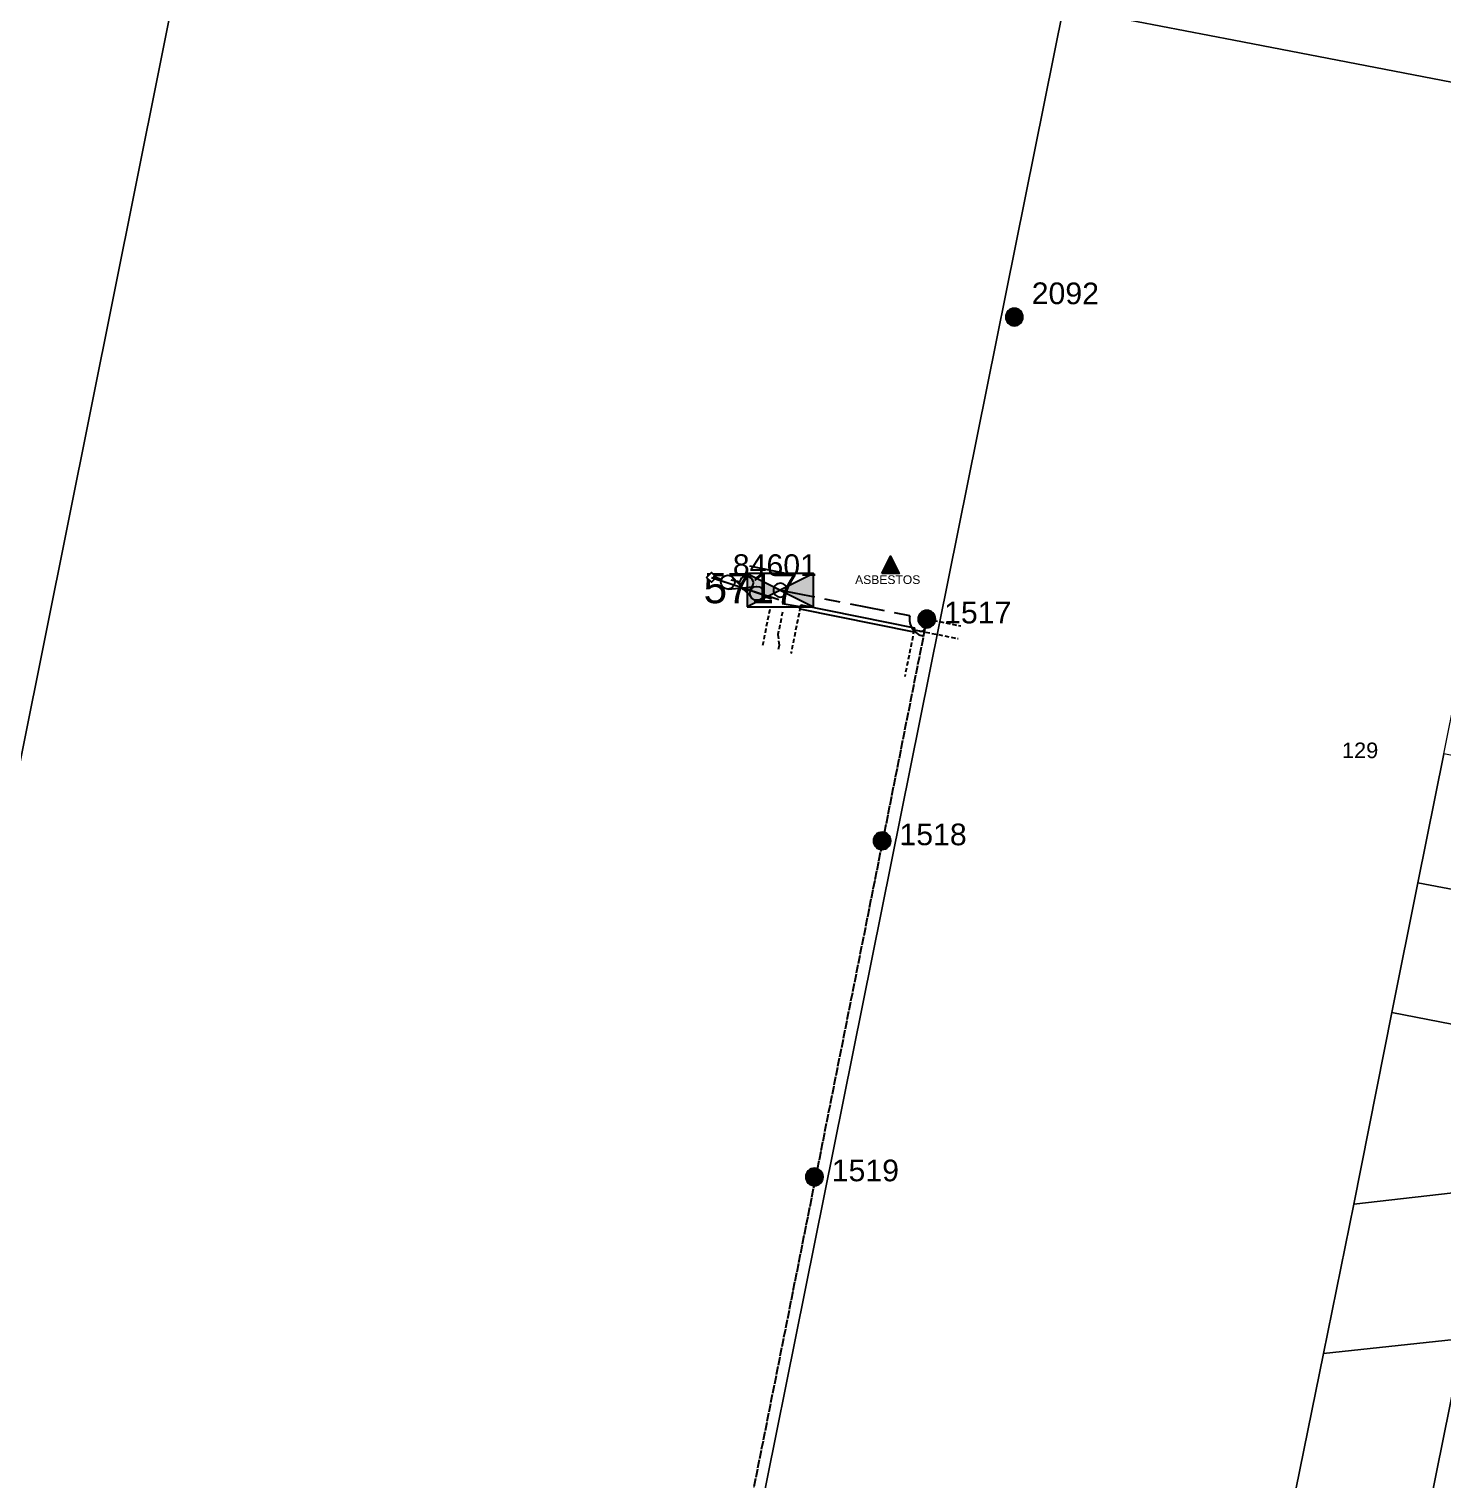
# Model space of a CAD drawing. Header units: metres. Extents: x 309024 to 312074, y 6251331 to 6253790.
# Drawn here: x 310992.4 to 311155.7, y 6252651.8 to 6252819.4 of the extents above; entities that cross this region are included whole.
import ezdxf
from ezdxf.enums import TextEntityAlignment as Align

# ---------------------------------------------------------------- set-up
doc = ezdxf.new("R2010")
doc.units = ezdxf.units.M
for name, pattern in [('Cable Exist OH', [1, 1, 0]), ('Cable Exist UG', [8.2, 4, -1.2, 1.8, -1.2]), ('DASHED', [0.75, 0.5, -0.25])]:
    doc.linetypes.add(name, pattern=pattern)
doc.layers.get('0').update_dxf_attribs({"color": 6})
doc.layers.add('Cadastre Land Parcels_SP_EXT', color=9, linetype='Continuous', lineweight=5)
for name, color, linetype in [('Duct_SP_EXT', 7, 'Continuous'), ('Equip_HV_EXT', 7, 'Continuous'), ('Equip_LV_EXT', 7, 'Continuous'), ('Mains_HV_EXT', 7, 'Continuous'), ('Services_SP_EXT', 7, 'Continuous'), ('Sub_SP_EXT', 7, 'Continuous'), ('SupportsOH_SP_TR_HV_LV_SL_EXT', 7, 'Continuous'), ('Trench_SP_EXT', 7, 'Continuous')]:
    doc.layers.add(name, color=color, linetype=linetype)
doc.layers.add('UNKNOWN_FEATURES', color=1, linetype='DASHED', plot=False)
doc.layers.get('0').freeze()
doc.styles.add('iecNAME', font='times.ttf')
doc.styles.add('POLE_LABEL', font='arial.ttf')
doc.styles.get("Standard").update_dxf_attribs({"font": 'arial.ttf'})
doc.styles.add('SWITCH_LABEL', font='arial.ttf', dxfattribs={"height": 2.5})

# ---------------------------------------------------------------- blocks, each defined once
blk = doc.blocks.new('SUB_PADMOUNT_EXT')
for points in [[(0, 0), (-3.84, 1.92), (-3.84, -1.92)], [(0, 0), (3.84, 1.92), (3.84, -1.92)]]:
    blk.add_hatch(color=256).paths.add_polyline_path(points)
for p, q in [((3.84, 1.92), (-3.84, -1.92)), ((-3.84, 1.92), (3.84, -1.92))]:
    blk.add_line(p, q)
blk.add_lwpolyline([(-3.84, -1.92), (3.84, -1.92), (3.84, 1.92), (-3.84, 1.92)], close=True)
for tag, height, flags, p in [('ASSET_NUM', 3.5, 8, (2, 2)), ('STREET_CODE', 0.2, 9, (1.5, 0)), ('CONSTRUCTED_VOLTAGE', 0.2, 9, (1.5, -0.2)), ('OPERATING_VOLTAGE', 0.2, 9, (1.5, -0.6)), ('ORIENTATION', 0.2, 9, (1.5, -0.8)), ('OWNED_BY', 0.2, 9, (1.5, -1)), ('OPERATED_BY', 0.2, 9, (1.5, -1.2)), ('SECONDARY_VOLTAGE', 0.2, 9, (1.5, -1.6)), ('NO_PHASES', 0.2, 9, (1.5, -0.4)), ('MAINTAINED_BY', 0.2, 9, (1.5, -1.4)), ('STATE', 0.2, 9, (1.5, -1.8)), ('SUBSTATION_TYPE', 0.2, 9, (1.5, -2.2)), ('STREETNAME', 0.2, 9, (1.5, -3)), ('SUBURB', 0.2, 9, (1.5, -3.2)), ('PARENT', 0.2, 9, (1.5, -2)), ('USAGE', 0.2, 9, (1.5, -2.4)), ('LEGEND', 0.2, 9, (1.5, -2.6)), ('LOCATION', 0.2, 9, (1.5, -2.8)), ('NOTES', 0.2, 9, (1.5, -3.4)), ('Z', 0.2, 1, (1.5, -3.6))]:
    blk.add_attdef(tag, text='', height=height, dxfattribs=dict(flags=flags)).set_placement(p, align=Align.MIDDLE_LEFT)
blk = doc.blocks.new('CCP_EXT')
at = {"flags": 9}
for tag, p in [('LIFE_SUPPORT', (0, -1.6)), ('STATE', (0, -1.8)), ('NOTES', (0, -2))]:
    blk.add_attdef(tag, text='', height=0.2, dxfattribs=at).set_placement(p, align=Align.MIDDLE_LEFT)
blk.add_wipeout([(0, 0.57), (0.57, 0), (0, -0.57), (-0.57, 0)])
blk.add_lwpolyline([(-0.57, 0), (0, 0.57), (0.57, 0), (0, -0.57), (-0.57, 0)])
at = {"flags": 1}
blk.add_attdef('Z', (0, 0), '', height=0.2, dxfattribs=at)
at = {"flags": 9}
for tag, p in [('CCP_TYPE', (0, 0)), ('CONSTRUCTED_VOLTAGE', (0, -0.2)), ('OPERATING_VOLTAGE', (0, -0.6)), ('ORIENTATION', (0, -0.8)), ('OWNED_BY', (0, -1)), ('NO_PHASES', (0, -0.4)), ('USAGE', (0, -1.2)), ('LEGEND', (0, -1.4))]:
    blk.add_attdef(tag, text='', height=0.2, dxfattribs=at).set_placement(p, align=Align.MIDDLE_LEFT)
blk = doc.blocks.new('POLE_EXT')
blk.add_hatch(color=256).paths.add_polyline_path([(-1, 0, 1), (1, 0, 1)])
blk.add_lwpolyline([(-1, 0, 1), (1, 0, 1)], format="xyb", close=True)
for tag, height, flags, p in [('pNumber', 2.5, 8, (-17.84, 2.07)), ('OWNED_BY', 0.2, 9, (1.35, -0.4)), ('SPECIAL_USE', 0.2, 9, (1.35, -0.8)), ('STATE', 0.2, 9, (1.35, -1)), ('cLV', 0.2, 9, (1.35, -1.4)), ('hDepth', 0.2, 9, (1.35, -1.6)), ('PARENT', 0.2, 9, (1.35, -0.6)), ('USAGE', 0.2, 9, (1.35, -1.2)), ('hDia', 0.2, 9, (1.35, -1.8)), ('cHV', 0.2, 9, (1.35, -2)), ('cLinedev', 0.2, 9, (1.35, -3.4)), ('LBRACKET', 0.2, 9, (1.35, -2.2)), ('LExisting', 0.2, 9, (1.35, -2.4)), ('LANTNUMBER', 0.2, 9, (1.35, -2.6)), ('LOther', 0.2, 9, (1.35, -2.8)), ('LRemove', 0.2, 9, (1.35, -3)), ('LEGEND', 0.2, 9, (1.35, -3.2)), ('pExisting', 0.2, 9, (1.35, -3.8)), ('pFooting', 0.2, 9, (1.35, -4.4)), ('pNew', 0.2, 9, (1.35, -4.6)), ('pRelocate', 0.2, 9, (1.35, -5)), ('LOCATION', 0.2, 9, (1.35, -3.6)), ('PFNUMBER', 0.2, 9, (1.35, -4)), ('NEWPFNUMBER', 0.2, 9, (1.35, -4.2)), ('pRemove', 0.2, 9, (1.35, -5.2)), ('pReplace', 0.2, 9, (1.35, -5.4)), ('pStay', 0.2, 9, (1.35, -5.6)), ('pType', 0.2, 9, (1.35, -5.8)), ('cspan', 0.2, 9, (1.35, -6)), ('STREETNAME', 0.2, 9, (1.35, -6.2)), ('SUBURB', 0.2, 9, (1.35, -6.4)), ('NOTES', 0.2, 9, (1.35, -6.6)), ('OPERATED_BY', 0.2, 9, (1.36, -7.01)), ('MAINTAINED_BY', 0.2, 9, (1.36, -6.81))]:
    blk.add_attdef(tag, text='', height=height, dxfattribs=dict(flags=flags)).set_placement(p, align=Align.MIDDLE_LEFT)
at = {"style": 'POLE_LABEL'}
for tag, height, flags, p in [('ASSET_NUM', 2.5, 8, (2, 2)), ('STRUCTURE_PLANT_NUMBER', 0.2, 9, (1.35, 0.03)), ('STREET_CODE', 0.2, 9, (1.35, -0.2))]:
    blk.add_attdef(tag, text='', height=height, dxfattribs=dict(at, flags=flags)).set_placement(p, align=Align.MIDDLE_LEFT)
at = {"flags": 1}
blk.add_attdef('Z', (1.35, -7.33), '', height=0.2, dxfattribs=at)
blk = doc.blocks.new('WARNING_FEATURE_EXT')
h = blk.add_hatch(color=2)
h.dxf.hatch_style = 1
h.paths.add_polyline_path([(0, 1.99), (-0.99, 0), (1, 0)])
at = {"color": 18, "true_color": 0x000000}
blk.add_lwpolyline([(-0.99, 0), (0, 1.99), (1, 0)], close=True, dxfattribs=at)
at = {"color": 18, "true_color": 0x000000, "insert": (0, 0.87), "char_height": 1.5, "attachment_point": 5, "line_spacing_factor": 1.5, "style": 'iecNAME'}
blk.add_mtext_dynamic_manual_height_columns('!', width=1.5, gutter_width=4, heights=[0], dxfattribs=at)
at = {"color": 2, "flags": 1}
for tag, p in [('STATE', (1.19, 2.01)), ('HAZMAT_ID', (1.19, 0.72))]:
    blk.add_attdef(tag, p, '', height=0.8, dxfattribs=at)
at = {"color": 2}
blk.add_attdef('WARNING_TYPE', text='', height=1, dxfattribs=at).set_placement((-4.07, -1.22), (4.88, -1.22), align=Align.ALIGNED)
at = {"color": 2, "flags": 1}
blk.add_attdef('WARNING_DESC', text='', height=0.8, dxfattribs=at).set_placement((1.19, -0.56), align=Align.MIDDLE_CENTER)
blk = doc.blocks.new('LV_UG_DFUSE_CLOSED_EXT')
for points in [[(1, 0), (0, 0)], [(5.04, 0.73), (2.16, -0.72)], [(5.05, -0.71), (2.16, 0.72)], [(6.2, 0.01), (7.2, 0.01)]]:
    blk.add_lwpolyline(points)
for centre in [(1.8, 0), (5.4, 0.01)]:
    blk.add_circle(centre, 0.8)
at = {"flags": 9}
for tag, p in [('ACTUAL_STATUS', (0, 0)), ('CONSTRUCTED_VOLTAGE', (0, -0.2)), ('OPERATING_VOLTAGE', (0, -0.6)), ('ORIENTATION', (0, -0.8)), ('STATE', (0, -1)), ('SWITCH_TYPE', (0, -1.2)), ('NO_PHASES', (0, -0.4)), ('USAGE', (0, -1.4)), ('NOTES', (0, -1.6))]:
    blk.add_attdef(tag, text='', height=0.2, dxfattribs=at).set_placement(p, align=Align.MIDDLE_LEFT)
at = {"flags": 1}
blk.add_attdef('Z', (0, 0), '', height=0.2, dxfattribs=at)
blk = doc.blocks.new('SWG_HOLEC_SU_EXT')
blk.add_line((1.8, -2), (5.8, -2))
for points in [[(1, 0), (0, 0)], [(6.6, 0), (7.6, 0)]]:
    blk.add_lwpolyline(points)
for points in [[(1.8, -0.8, 1), (1.8, 0.8, 1)], [(5.8, -0.8, 1), (5.8, 0.8, 1)]]:
    blk.add_lwpolyline(points, format="xyb", close=True)
at = {"style": 'SWITCH_LABEL', "flags": 8}
blk.add_attdef('ASSET_NUM', text='', height=2.5, rotation=179.9544, dxfattribs=at).set_placement((-2.4, 0), align=Align.MIDDLE_LEFT)
at = {"flags": 1}
blk.add_attdef('Z', (0, 0), '', height=0.2, dxfattribs=at)
at = {"flags": 9}
for tag, p in [('ACTUAL_STATUS', (0, -0.4)), ('CONSTRUCTED_VOLTAGE', (0, -0.6)), ('OPERATING_VOLTAGE', (0, -1)), ('ORIENTATION', (0, -1.2)), ('OWNED_BY', (0, -1.4)), ('NO_PHASES', (0, -0.8)), ('PARENT', (0, -1.6)), ('STATE', (0, -1.8)), ('SWITCH_TYPE', (0, -2)), ('STREETNAME', (0, -2.6)), ('SUBURB', (0, -2.8)), ('USAGE', (0, -2.2)), ('LOCATION', (0, -2.4)), ('NOTES', (0, -3))]:
    blk.add_attdef(tag, text='', height=0.2, dxfattribs=at).set_placement(p, align=Align.MIDDLE_LEFT)
at = {"style": 'SWITCH_LABEL', "flags": 9}
blk.add_attdef('STREET_CODE', text='', height=0.2, dxfattribs=at).set_placement((0, -0.2), align=Align.MIDDLE_LEFT)

msp = doc.modelspace()

# ---------------------------------------------------------------- linework, layer by layer
at = {"layer": 'Cadastre Land Parcels_SP_EXT', "linetype": 'Continuous'}
for points in [[(311052.36, 6253038.38), (311012.7, 6253046.02), (310933.93, 6253061.35), (310894.27, 6253068.98), (310864.34, 6253074.8), (310819.11, 6252878.66), (310773.99, 6252682.89), (310814.9, 6252674.87), (310854.84, 6252667.02), (310894.24, 6252659.26), (310933.8, 6252651.53), (310973.06, 6252643.79), (311012.67, 6252841.11), (311052.36, 6253038.38)], [(311210.6, 6253007.76), (311170.54, 6253015.49), (311151.35, 6253019.22), (311111.86, 6252821.87), (311131.52, 6252818.09), (311170.85, 6252810.51), (311173.82, 6252825.14), (311176.84, 6252840.13), (311179.93, 6252855.45), (311182.92, 6252870.25), (311186, 6252885.6), (311188.95, 6252900.24), (311191.95, 6252915.11), (311194.99, 6252930.16), (311197.99, 6252945.09), (311201.02, 6252960.09), (311203.97, 6252974.77), (311210.6, 6253007.76)], [(311111.85, 6252821.87), (311091.56, 6252825.85), (311072.23, 6252829.55), (311052.16, 6252833.46), (311012.67, 6252841.11), (310973.06, 6252643.79), (311032.6, 6252632.15), (311072.07, 6252624.41), (311111.85, 6252821.87)], [(311170.85, 6252810.51), (311131.52, 6252818.09), (311111.86, 6252821.87), (311072.07, 6252624.41), (311131.01, 6252612.86), (311141.89, 6252666.42), (311145.38, 6252683.68), (311149.77, 6252705.79), (311152.79, 6252720.78), (311155.79, 6252735.68), (311158.81, 6252750.61), (311161.83, 6252765.64), (311164.88, 6252780.77), (311167.83, 6252795.38), (311170.85, 6252810.51)], [(311194.8, 6252728.02), (311155.79, 6252735.68), (311152.79, 6252720.78), (311192.09, 6252713.36), (311194.8, 6252728.02)], [(311192.09, 6252713.36), (311152.79, 6252720.78), (311149.77, 6252705.79), (311188.01, 6252698.39), (311188.6, 6252699.19), (311189.08, 6252700.04), (311189.5, 6252700.92), (311189.84, 6252701.83), (311190.11, 6252702.77), (311190.3, 6252703.72), (311192.09, 6252713.36)], [(311188.01, 6252698.39), (311149.77, 6252705.79), (311145.38, 6252683.68), (311179.46, 6252687.55), (311179.72, 6252688.5), (311180.03, 6252689.42), (311180.41, 6252690.31), (311180.85, 6252691.17), (311181.36, 6252691.99), (311181.94, 6252692.77), (311182.57, 6252693.5), (311183.26, 6252694.18), (311184.01, 6252694.8), (311184.79, 6252695.37), (311185.53, 6252695.87), (311186.23, 6252696.43), (311186.88, 6252697.04), (311187.49, 6252697.69), (311188.01, 6252698.39)], [(311184.8, 6252674.71), (311184, 6252675.28), (311183.25, 6252675.92), (311182.55, 6252676.61), (311181.91, 6252677.36), (311181.33, 6252678.15), (311180.81, 6252678.99), (311180.36, 6252679.87), (311179.99, 6252680.78), (311179.69, 6252681.71), (311179.46, 6252682.67), (311179.31, 6252683.64), (311179.24, 6252684.62), (311179.24, 6252685.61), (311179.33, 6252686.59), (311179.46, 6252687.55), (311145.38, 6252683.68), (311141.89, 6252666.42), (311158.07, 6252668.16), (311184.05, 6252671.01), (311184.8, 6252674.71)], [(311178.79, 6252645.28), (311184.05, 6252671.01), (311158.07, 6252668.16), (311146.27, 6252609.85), (311170.59, 6252605.12), (311178.79, 6252645.28)], [(311146.27, 6252609.85), (311158.07, 6252668.16), (311141.89, 6252666.42), (311131.01, 6252612.86), (311146.27, 6252609.85)]]:
    msp.add_lwpolyline(points, close=True, dxfattribs=at)
at = {"layer": 'Duct_SP_EXT'}
for p, q in [((311081.41, 6252752.42), (311081.46, 6252752.65)), ((311081.41, 6252752.42), (311094.56, 6252749.77)), ((311081.51, 6252752.89), (311081.46, 6252752.65)), ((311081.51, 6252752.89), (311094.66, 6252750.24)), ((311094.56, 6252749.77), (311094.61, 6252750)), ((311094.66, 6252750.24), (311094.61, 6252750))]:
    msp.add_line(p, q, dxfattribs=at)
at = {"layer": 'Mains_HV_EXT', "linetype": 'Cable Exist UG'}
msp.add_lwpolyline([(311079.16, 6252754.57), (311096.07, 6252751.24)], dxfattribs=at)
at = {"layer": 'Mains_HV_EXT', "linetype": 'Cable Exist OH'}
msp.add_lwpolyline([(311096.07, 6252751.24), (311070.08, 6252620.82)], dxfattribs=at)
at = {"layer": 'Mains_HV_EXT', "linetype": 'Continuous'}
msp.add_lwpolyline([(311094.12, 6252751.62, 0.418042), (311095.68, 6252749.28)], format="xyb", dxfattribs=at)
at = {"layer": 'Trench_SP_EXT', "linetype": 'Cable Exist UG'}
msp.add_lwpolyline([(311081.46, 6252752.65), (311079.35, 6252752.99)], dxfattribs=at)
msp.add_lwpolyline([(311094.61, 6252750), (311095.2, 6252749.89), (311095.2, 6252749.89, 0.526873), (311095.87, 6252750.25), (311095.87, 6252750.25), (311096.07, 6252751.24)], format="xyb", dxfattribs=at)
at = {"layer": 'UNKNOWN_FEATURES'}
for points in [[(311077.93, 6252752.34), (311077.04, 6252747.93)], [(311079.4, 6252752.05), (311078.88, 6252749.46), (311079.01, 6252748.2), (311078.88, 6252747.56)], [(311081.46, 6252752.65), (311080.38, 6252747.26)], [(311096.07, 6252751.24), (311099.99, 6252750.45)], [(311094.61, 6252750), (311093.52, 6252744.61)], [(311095.2, 6252749.89), (311099.7, 6252748.98)]]:
    msp.add_lwpolyline(points, dxfattribs=at)

# ---------------------------------------------------------------- block references
at = {"layer": 'Duct_SP_EXT'}
ref = msp.add_blockref('WARNING_FEATURE_EXT', (311091.86, 6252756.51), dxfattribs=at)
ref.add_attrib('WARNING_TYPE', 'ASBESTOS', (311087.79, 6252755.29), dxfattribs={"layer": '0', "color": 2, "height": 1})
at = {"layer": 'Equip_HV_EXT'}
ref = msp.add_blockref('SWG_HOLEC_SU_EXT', (311080.92, 6252754.22), dxfattribs=dict(at, rotation=168.4613578308289))
ref.add_attrib('ASSET_NUM', '84601', dxfattribs={"layer": '0', "height": 2.5, "style": 'SWITCH_LABEL'}).set_placement((311078.52, 6252755.47), align=Align.BOTTOM_CENTER)
at = {"layer": 'Sub_SP_EXT'}
ref = msp.add_blockref('SUB_PADMOUNT_EXT', (311079.16, 6252754.57), dxfattribs=at)
ref.add_attrib('ASSET_NUM', '5717', dxfattribs={"layer": '0', "height": 3.5}).set_placement((311081.16, 6252754.82), align=Align.MIDDLE_RIGHT)
at = {"layer": 'SupportsOH_SP_TR_HV_LV_SL_EXT'}
ref = msp.add_blockref('POLE_EXT', (311106.18, 6252786.12), dxfattribs=at)
ref.add_attrib('ASSET_NUM', '2092', dxfattribs={"layer": '0', "height": 2.5, "rotation": 359.7819, "style": 'POLE_LABEL'}).set_placement((311108.18, 6252786.87), align=Align.BOTTOM_LEFT)
ref = msp.add_blockref('POLE_EXT', (311096.07, 6252751.24), dxfattribs=at)
ref.add_attrib('ASSET_NUM', '1517', dxfattribs={"layer": '0', "height": 2.5, "rotation": 0.001, "style": 'POLE_LABEL'}).set_placement((311098.07, 6252751.99), align=Align.MIDDLE_LEFT)
ref = msp.add_blockref('POLE_EXT', (311090.91, 6252725.63), dxfattribs=at)
ref.add_attrib('ASSET_NUM', '1518', dxfattribs={"layer": '0', "height": 2.5, "rotation": 359.9123, "style": 'POLE_LABEL'}).set_placement((311092.91, 6252726.38), align=Align.MIDDLE_LEFT)
ref = msp.add_blockref('POLE_EXT', (311083.09, 6252686.82), dxfattribs=at)
ref.add_attrib('ASSET_NUM', '1519', dxfattribs={"layer": '0', "height": 2.5, "rotation": 359.9379, "style": 'POLE_LABEL'}).set_placement((311085.09, 6252687.57), align=Align.MIDDLE_LEFT)

# ---------------------------------------------------------------- texts
at = {"layer": 'Cadastre Land Parcels_SP_EXT'}
msp.add_text('129', height=1.8, dxfattribs=at).set_placement((311144.02, 6252735.18))

# ---------------------------------------------------------------- next in the draw order: block references
at = {"layer": 'Services_SP_EXT'}
msp.add_blockref('CCP_EXT', (311071.21, 6252756.06), dxfattribs=at)

# ---------------------------------------------------------------- next in the draw order: linework, layer by layer
msp.add_lwpolyline([(311071.21, 6252756.06), (311078.99, 6252753.51)], dxfattribs=at)
at = {"layer": 'Trench_SP_EXT', "linetype": 'Cable Exist UG'}
msp.add_lwpolyline([(311078.03, 6252753.75), (311071.87, 6252755.78)], dxfattribs=at)

# ---------------------------------------------------------------- next in the draw order: block references
at = {"layer": 'Equip_LV_EXT', "rotation": 158.9076605421799}
msp.add_blockref('LV_UG_DFUSE_CLOSED_EXT', (311078.12, 6252753.57), dxfattribs=at)

doc.saveas('drawing.dxf')
